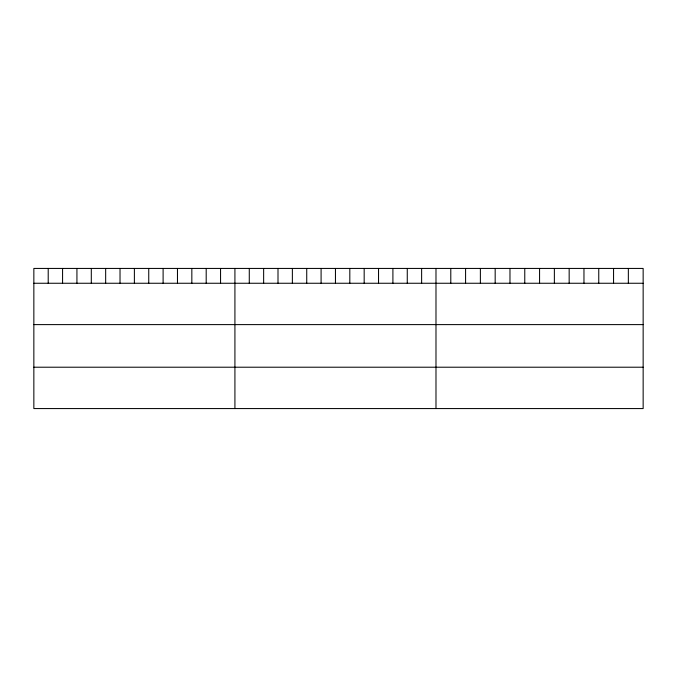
<?xml version="1.0" encoding="UTF-8"?>
<svg xmlns="http://www.w3.org/2000/svg" width="677" height="677" viewBox="0 0 677 677"><rect width="100%" height="100%" fill="white"/><g stroke="black" fill="none" stroke-linecap="round" stroke-linejoin="round"><path stroke-width="1.02" d="M643.15 283.257L643.15 408.57L33.85 408.57L33.85 268.43L643.15 268.43L643.15 283.257L33.85 283.257M33.85 324.613L643.15 324.613M33.85 367.213L643.15 367.213M628.349 268.43L628.349 283.257M613.557 268.43L613.557 283.257M598.756 268.43L598.756 283.257M583.963 268.43L583.963 283.257M569.162 268.43L569.162 283.257M554.37 268.43L554.37 283.257M539.569 268.43L539.569 283.257M524.768 268.43L524.768 283.257M509.976 268.43L509.976 283.257M495.175 268.43L495.175 283.257M480.382 268.43L480.382 283.257M465.581 268.43L465.581 283.257M450.789 268.43L450.789 283.257M435.988 268.43L435.988 408.57M421.627 268.43L421.627 283.257M407.266 268.43L407.266 283.257M392.905 268.43L392.905 283.257M378.536 268.43L378.536 283.257M364.175 268.43L364.175 283.257M349.814 268.43L349.814 283.257M335.453 268.43L335.453 283.257M321.093 268.43L321.093 283.257M306.732 268.43L306.732 283.257M292.371 268.43L292.371 283.257M278.002 268.43L278.002 283.257M263.641 268.43L263.641 283.257M249.28 268.43L249.28 283.257M234.919 268.43L234.919 408.57M220.558 268.43L220.558 283.257M206.197 268.43L206.197 283.257M191.836 268.43L191.836 283.257M177.467 268.43L177.467 283.257M163.106 268.43L163.106 283.257M148.745 268.43L148.745 283.257M134.385 268.43L134.385 283.257M120.024 268.43L120.024 283.257M105.663 268.43L105.663 283.257M91.302 268.43L91.302 283.257M76.933 268.43L76.933 283.257M62.572 268.43L62.572 283.257M48.211 268.43L48.211 283.257"/></g></svg>
